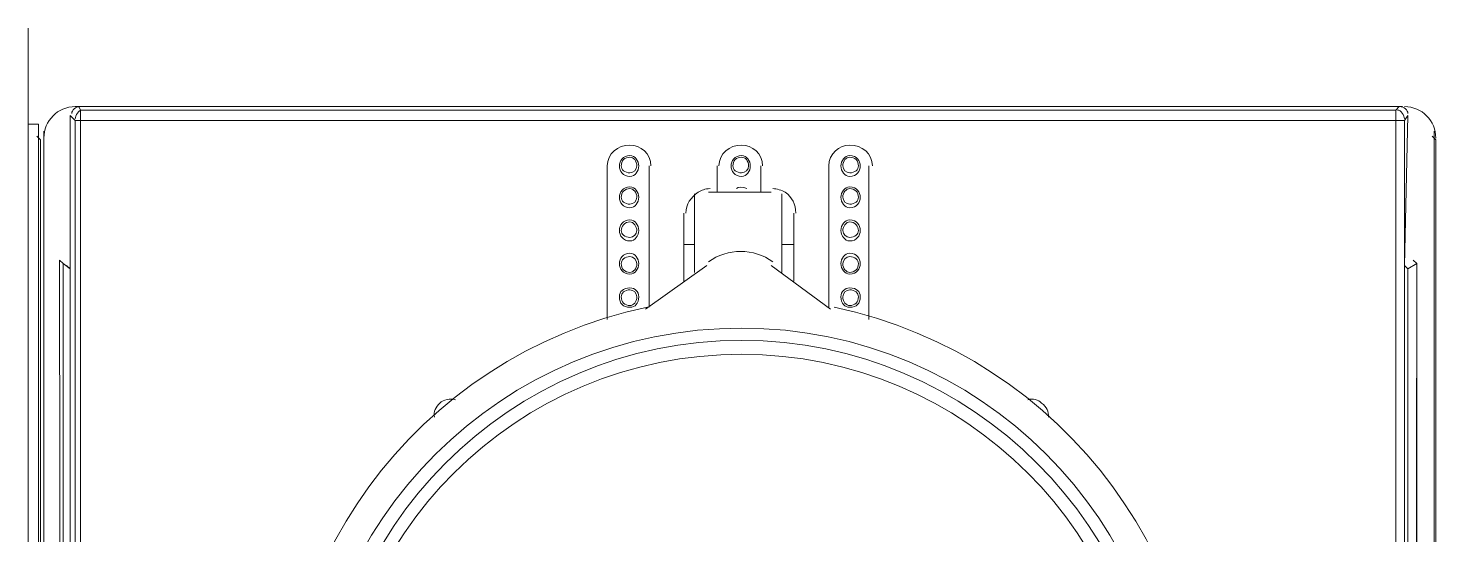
# Model space of a CAD drawing. Header units: metres. Extents: x 2999 to 3164, y 1641 to 1678.
# Drawn here: x 3002.922 to 3004.174, y 1654.758 to 1655.209 of the extents above; entities that cross this region are included whole.
import ezdxf

# ---------------------------------------------------------------- set-up
doc = ezdxf.new("R2010")
doc.units = ezdxf.units.M

msp = doc.modelspace()

# ---------------------------------------------------------------- linework, layer by layer
at = {"color": 7, "linetype": 'Continuous', "lineweight": 20, "true_color": 0x000007}
for points in [[(3002.922, 1655.2093), (3002.922, 1652.6781), (3002.922, 1652.6781)], [(3002.922, 1655.2093), (3002.922, 1652.6781), (3002.922, 1652.6781)], [(3004.1449, 1655.1395), (3002.9639, 1655.1395), (3002.9639, 1655.1395)], [(3002.967, 1655.1395), (3002.9686, 1655.1364), (3002.9686, 1655.1364)], [(3004.1418, 1655.1395), (3002.967, 1655.1395), (3002.967, 1655.1395)], [(3004.1387, 1655.1364), (3004.1418, 1655.1395), (3004.1418, 1655.1395)], [(3002.9639, 1653.2104), (3002.9639, 1655.127), (3002.9593, 1655.1317), (3002.9593, 1654.9951)], [(3002.9639, 1655.127), (3002.9686, 1655.127), (3002.9686, 1653.5006)], [(3002.9686, 1655.1364), (3004.1387, 1655.1364), (3004.1387, 1655.1364)], [(3004.1387, 1655.127), (3002.9686, 1655.127), (3002.9686, 1655.1364)], [(3004.1465, 1655.127), (3004.1387, 1655.127), (3004.1387, 1655.1364)], [(3004.1387, 1653.4059), (3004.1387, 1655.127), (3004.1387, 1655.127)], [(3004.1496, 1654.9951), (3004.1465, 1654.9982), (3004.1496, 1655.1317), (3004.1465, 1655.127), (3004.1465, 1653.4059)], [(3002.922, 1654.0407), (3002.9313, 1654.0438), (3002.9313, 1655.1239), (3002.922, 1655.1239)], [(3002.9329, 1655.11), (3002.9298, 1655.1131), (3002.9298, 1655.1131)], [(3002.936, 1655.1177), (3002.936, 1652.692), (3002.936, 1652.692)], [(3004.1744, 1655.11), (3004.1713, 1655.1131), (3004.1713, 1655.1131)], [(3004.1729, 1655.1177), (3004.1729, 1652.692), (3004.1729, 1652.692)], [(3002.9329, 1655.11), (3002.9329, 1652.6905), (3002.9329, 1652.6905)], [(3004.1744, 1655.11), (3004.1744, 1652.6905), (3004.1744, 1652.6905)], [(3003.4373, 1655.0867), (3003.4373, 1654.9501), (3003.4373, 1654.9501)], [(3003.4745, 1654.961), (3003.4745, 1655.0867), (3003.4745, 1655.0867)], [(3003.535, 1655.0867), (3003.535, 1655.0634), (3003.535, 1655.0634)], [(3003.5738, 1655.0634), (3003.5738, 1655.0867), (3003.5738, 1655.0867)], [(3003.6344, 1655.0867), (3003.6344, 1654.961), (3003.6344, 1654.961)], [(3003.6701, 1654.9501), (3003.6701, 1655.0867), (3003.6701, 1655.0867)], [(3003.5273, 1655.0634), (3003.5831, 1655.0634), (3003.5831, 1655.0634)], [(3003.5568, 1655.0634), (3003.5552, 1655.0634), (3003.5537, 1655.0634)], [(3003.5149, 1655.0619), (3003.5149, 1655.0169), (3003.5149, 1655.0169)], [(3003.5925, 1655.0619), (3003.5925, 1655.0169), (3003.5925, 1655.0169)], [(3003.5055, 1655.0448), (3003.5055, 1655.0169), (3003.5055, 1655.0169)], [(3003.6033, 1655.0448), (3003.6033, 1655.0169), (3003.6033, 1655.0169)], [(3003.5149, 1654.992), (3003.5149, 1655.0169), (3003.5055, 1655.0169), (3003.5055, 1654.9843)], [(3003.6033, 1654.9843), (3003.6033, 1655.0169), (3003.5925, 1655.0169), (3003.5925, 1654.992)], [(3002.9531, 1654.9998), (3002.9499, 1655.0029), (3002.9531, 1652.7541)], [(3002.9593, 1652.7541), (3002.9593, 1654.9951), (3002.9531, 1654.9998), (3002.9531, 1652.7541)], [(3004.1574, 1652.7541), (3004.1574, 1654.9998), (3004.1496, 1654.9951), (3004.1496, 1652.7541)], [(3004.1574, 1652.7541), (3004.1543, 1652.7572), (3004.1574, 1654.9998), (3004.1543, 1655.0029)], [(3002.9593, 1654.9951), (3002.9562, 1654.9982), (3002.9562, 1654.9982)], [(3003.4714, 1654.9594), (3003.5257, 1654.9982), (3003.5257, 1654.9982)], [(3003.5831, 1654.9982), (3003.6359, 1654.9594), (3003.6359, 1654.9594)]]:
    msp.add_lwpolyline(points, dxfattribs=at)
for points in [[(3002.9639, 1655.1395), (3002.9484, 1655.1395), (3002.936, 1655.127), (3002.936, 1655.1115)], [(3002.9639, 1655.1395), (3002.9484, 1655.1395), (3002.936, 1655.127), (3002.936, 1655.1115)], [(3002.9686, 1655.1395), (3002.9639, 1655.1395), (3002.9608, 1655.1364), (3002.9608, 1655.1333)], [(3004.1496, 1655.1333), (3004.1496, 1655.1364), (3004.1465, 1655.1395), (3004.1418, 1655.1395)], [(3004.1744, 1655.1115), (3004.1744, 1655.127), (3004.162, 1655.1395), (3004.1465, 1655.1395)], [(3004.1744, 1655.1115), (3004.1744, 1655.127), (3004.162, 1655.1395), (3004.1465, 1655.1395)], [(3002.9701, 1655.1364), (3002.967, 1655.1364), (3002.9639, 1655.1317), (3002.9639, 1655.1286)], [(3004.1465, 1655.1286), (3004.1465, 1655.1317), (3004.1434, 1655.1364), (3004.1403, 1655.1364)], [(3003.518, 1655.0634), (3003.5118, 1655.0588), (3003.5071, 1655.0526), (3003.5071, 1655.0448)], [(3003.5288, 1655.0665), (3003.5242, 1655.0665), (3003.5211, 1655.065), (3003.518, 1655.0634)], [(3003.5614, 1655.0665), (3003.5583, 1655.0681), (3003.5537, 1655.0681), (3003.5521, 1655.0665)], [(3003.5956, 1655.0634), (3003.5925, 1655.065), (3003.5878, 1655.0665), (3003.5847, 1655.0665)], [(3003.6049, 1655.0448), (3003.6049, 1655.0526), (3003.6018, 1655.0588), (3003.5956, 1655.0634)], [(3003.5847, 1655.0013), (3003.5676, 1655.0138), (3003.5443, 1655.0138), (3003.5273, 1655.0013)]]:
    msp.add_open_spline(points, degree=3, dxfattribs=at)
for points, knots in [([(3003.4761, 1655.0867), (3003.4761, 1655.0976), (3003.4667, 1655.1053), (3003.4574, 1655.1053), (3003.4574, 1655.1053), (3003.4466, 1655.1053), (3003.4373, 1655.0976), (3003.4373, 1655.0867)], [0, 0, 0, 0, 0.125, 0.125, 0.125, 0.125001, 1, 1, 1, 1]), ([(3003.5754, 1655.0867), (3003.5754, 1655.0976), (3003.5661, 1655.1053), (3003.5568, 1655.1053), (3003.5568, 1655.1053), (3003.5459, 1655.1053), (3003.5366, 1655.0976), (3003.5366, 1655.0867)], [0, 0, 0, 0, 0.125, 0.125, 0.125, 0.125001, 1, 1, 1, 1]), ([(3003.6732, 1655.0867), (3003.6732, 1655.0976), (3003.6638, 1655.1053), (3003.653, 1655.1053), (3003.653, 1655.1053), (3003.6437, 1655.1053), (3003.6344, 1655.0976), (3003.6344, 1655.0867)], [0, 0, 0, 0, 0.125, 0.125, 0.125, 0.125001, 1, 1, 1, 1]), ([(3003.4652, 1655.0867), (3003.4652, 1655.0913), (3003.4621, 1655.096), (3003.4574, 1655.096), (3003.4574, 1655.096), (3003.4512, 1655.096), (3003.4481, 1655.0913), (3003.4481, 1655.0867), (3003.4481, 1655.0867), (3003.4481, 1655.082), (3003.4512, 1655.0774), (3003.4574, 1655.0774), (3003.4574, 1655.0774), (3003.4621, 1655.0774), (3003.4652, 1655.082), (3003.4652, 1655.0867)], [0, 0, 0, 0, 0.0625, 0.0625, 0.0625, 0.062501, 0.125, 0.125, 0.125, 0.125001, 0.1875, 0.1875, 0.1875, 0.187501, 1, 1, 1, 1]), ([(3003.4636, 1655.0867), (3003.4636, 1655.0913), (3003.4605, 1655.0945), (3003.4574, 1655.0945), (3003.4574, 1655.0945), (3003.4528, 1655.0945), (3003.4497, 1655.0913), (3003.4497, 1655.0867), (3003.4497, 1655.0867), (3003.4497, 1655.0836), (3003.4528, 1655.0805), (3003.4574, 1655.0805), (3003.4574, 1655.0805), (3003.4605, 1655.0805), (3003.4636, 1655.0836), (3003.4636, 1655.0867)], [0, 0, 0, 0, 0.0625, 0.0625, 0.0625, 0.062501, 0.125, 0.125, 0.125, 0.125001, 0.1875, 0.1875, 0.1875, 0.187501, 1, 1, 1, 1]), ([(3003.5645, 1655.0867), (3003.5645, 1655.0913), (3003.5614, 1655.096), (3003.5568, 1655.096), (3003.5568, 1655.096), (3003.5506, 1655.096), (3003.5474, 1655.0913), (3003.5474, 1655.0867), (3003.5474, 1655.0867), (3003.5474, 1655.082), (3003.5506, 1655.0774), (3003.5568, 1655.0774), (3003.5568, 1655.0774), (3003.5614, 1655.0774), (3003.5645, 1655.082), (3003.5645, 1655.0867)], [0, 0, 0, 0, 0.0625, 0.0625, 0.0625, 0.062501, 0.125, 0.125, 0.125, 0.125001, 0.1875, 0.1875, 0.1875, 0.187501, 1, 1, 1, 1]), ([(3003.563, 1655.0867), (3003.563, 1655.0913), (3003.5599, 1655.0945), (3003.5568, 1655.0945), (3003.5568, 1655.0945), (3003.5521, 1655.0945), (3003.549, 1655.0913), (3003.549, 1655.0867), (3003.549, 1655.0867), (3003.549, 1655.0836), (3003.5521, 1655.0805), (3003.5568, 1655.0805), (3003.5568, 1655.0805), (3003.5599, 1655.0805), (3003.563, 1655.0836), (3003.563, 1655.0867)], [0, 0, 0, 0, 0.0625, 0.0625, 0.0625, 0.062501, 0.125, 0.125, 0.125, 0.125001, 0.1875, 0.1875, 0.1875, 0.187501, 1, 1, 1, 1]), ([(3003.6623, 1655.0867), (3003.6623, 1655.0913), (3003.6592, 1655.096), (3003.653, 1655.096), (3003.653, 1655.096), (3003.6483, 1655.096), (3003.6452, 1655.0913), (3003.6452, 1655.0867), (3003.6452, 1655.0867), (3003.6452, 1655.082), (3003.6483, 1655.0774), (3003.653, 1655.0774), (3003.653, 1655.0774), (3003.6592, 1655.0774), (3003.6623, 1655.082), (3003.6623, 1655.0867)], [0, 0, 0, 0, 0.0625, 0.0625, 0.0625, 0.062501, 0.125, 0.125, 0.125, 0.125001, 0.1875, 0.1875, 0.1875, 0.187501, 1, 1, 1, 1]), ([(3003.6607, 1655.0867), (3003.6607, 1655.0913), (3003.6576, 1655.0945), (3003.653, 1655.0945), (3003.653, 1655.0945), (3003.6499, 1655.0945), (3003.6468, 1655.0913), (3003.6468, 1655.0867), (3003.6468, 1655.0867), (3003.6468, 1655.0836), (3003.6499, 1655.0805), (3003.653, 1655.0805), (3003.653, 1655.0805), (3003.6576, 1655.0805), (3003.6607, 1655.0836), (3003.6607, 1655.0867)], [0, 0, 0, 0, 0.0625, 0.0625, 0.0625, 0.062501, 0.125, 0.125, 0.125, 0.125001, 0.1875, 0.1875, 0.1875, 0.187501, 1, 1, 1, 1]), ([(3003.4652, 1655.0588), (3003.4652, 1655.0634), (3003.4621, 1655.0681), (3003.4574, 1655.0681), (3003.4574, 1655.0681), (3003.4512, 1655.0681), (3003.4481, 1655.0634), (3003.4481, 1655.0588), (3003.4481, 1655.0588), (3003.4481, 1655.0541), (3003.4512, 1655.0494), (3003.4574, 1655.0494), (3003.4574, 1655.0494), (3003.4621, 1655.0494), (3003.4652, 1655.0541), (3003.4652, 1655.0588)], [0, 0, 0, 0, 0.0625, 0.0625, 0.0625, 0.062501, 0.125, 0.125, 0.125, 0.125001, 0.1875, 0.1875, 0.1875, 0.187501, 1, 1, 1, 1]), ([(3003.4636, 1655.0588), (3003.4636, 1655.0634), (3003.4605, 1655.0665), (3003.4574, 1655.0665), (3003.4574, 1655.0665), (3003.4528, 1655.0665), (3003.4497, 1655.0634), (3003.4497, 1655.0588), (3003.4497, 1655.0588), (3003.4497, 1655.0557), (3003.4528, 1655.0526), (3003.4574, 1655.0526), (3003.4574, 1655.0526), (3003.4605, 1655.0526), (3003.4636, 1655.0557), (3003.4636, 1655.0588)], [0, 0, 0, 0, 0.0625, 0.0625, 0.0625, 0.062501, 0.125, 0.125, 0.125, 0.125001, 0.1875, 0.1875, 0.1875, 0.187501, 1, 1, 1, 1]), ([(3003.6623, 1655.0588), (3003.6623, 1655.0634), (3003.6592, 1655.0681), (3003.653, 1655.0681), (3003.653, 1655.0681), (3003.6483, 1655.0681), (3003.6452, 1655.0634), (3003.6452, 1655.0588), (3003.6452, 1655.0588), (3003.6452, 1655.0541), (3003.6483, 1655.0494), (3003.653, 1655.0494), (3003.653, 1655.0494), (3003.6592, 1655.0494), (3003.6623, 1655.0541), (3003.6623, 1655.0588)], [0, 0, 0, 0, 0.0625, 0.0625, 0.0625, 0.062501, 0.125, 0.125, 0.125, 0.125001, 0.1875, 0.1875, 0.1875, 0.187501, 1, 1, 1, 1]), ([(3003.6607, 1655.0588), (3003.6607, 1655.0634), (3003.6576, 1655.0665), (3003.653, 1655.0665), (3003.653, 1655.0665), (3003.6499, 1655.0665), (3003.6468, 1655.0634), (3003.6468, 1655.0588), (3003.6468, 1655.0588), (3003.6468, 1655.0557), (3003.6499, 1655.0526), (3003.653, 1655.0526), (3003.653, 1655.0526), (3003.6576, 1655.0526), (3003.6607, 1655.0557), (3003.6607, 1655.0588)], [0, 0, 0, 0, 0.0625, 0.0625, 0.0625, 0.062501, 0.125, 0.125, 0.125, 0.125001, 0.1875, 0.1875, 0.1875, 0.187501, 1, 1, 1, 1]), ([(3003.4652, 1655.0293), (3003.4652, 1655.0339), (3003.4621, 1655.0386), (3003.4574, 1655.0386), (3003.4574, 1655.0386), (3003.4512, 1655.0386), (3003.4481, 1655.0339), (3003.4481, 1655.0293), (3003.4481, 1655.0293), (3003.4481, 1655.0246), (3003.4512, 1655.02), (3003.4574, 1655.02), (3003.4574, 1655.02), (3003.4621, 1655.02), (3003.4652, 1655.0246), (3003.4652, 1655.0293)], [0, 0, 0, 0, 0.0625, 0.0625, 0.0625, 0.062501, 0.125, 0.125, 0.125, 0.125001, 0.1875, 0.1875, 0.1875, 0.187501, 1, 1, 1, 1]), ([(3003.6623, 1655.0293), (3003.6623, 1655.0339), (3003.6592, 1655.0386), (3003.653, 1655.0386), (3003.653, 1655.0386), (3003.6483, 1655.0386), (3003.6452, 1655.0339), (3003.6452, 1655.0293), (3003.6452, 1655.0293), (3003.6452, 1655.0246), (3003.6483, 1655.02), (3003.653, 1655.02), (3003.653, 1655.02), (3003.6592, 1655.02), (3003.6623, 1655.0246), (3003.6623, 1655.0293)], [0, 0, 0, 0, 0.0625, 0.0625, 0.0625, 0.062501, 0.125, 0.125, 0.125, 0.125001, 0.1875, 0.1875, 0.1875, 0.187501, 1, 1, 1, 1]), ([(3003.4636, 1655.0293), (3003.4636, 1655.0324), (3003.4605, 1655.037), (3003.4574, 1655.037), (3003.4574, 1655.037), (3003.4528, 1655.037), (3003.4497, 1655.0324), (3003.4497, 1655.0293), (3003.4497, 1655.0293), (3003.4497, 1655.0262), (3003.4528, 1655.0231), (3003.4574, 1655.0231), (3003.4574, 1655.0231), (3003.4605, 1655.0231), (3003.4636, 1655.0262), (3003.4636, 1655.0293)], [0, 0, 0, 0, 0.0625, 0.0625, 0.0625, 0.062501, 0.125, 0.125, 0.125, 0.125001, 0.1875, 0.1875, 0.1875, 0.187501, 1, 1, 1, 1]), ([(3003.6607, 1655.0293), (3003.6607, 1655.0324), (3003.6576, 1655.037), (3003.653, 1655.037), (3003.653, 1655.037), (3003.6499, 1655.037), (3003.6468, 1655.0324), (3003.6468, 1655.0293), (3003.6468, 1655.0293), (3003.6468, 1655.0262), (3003.6499, 1655.0231), (3003.653, 1655.0231), (3003.653, 1655.0231), (3003.6576, 1655.0231), (3003.6607, 1655.0262), (3003.6607, 1655.0293)], [0, 0, 0, 0, 0.0625, 0.0625, 0.0625, 0.062501, 0.125, 0.125, 0.125, 0.125001, 0.1875, 0.1875, 0.1875, 0.187501, 1, 1, 1, 1]), ([(3003.4652, 1654.9998), (3003.4652, 1655.0044), (3003.4621, 1655.0091), (3003.4574, 1655.0091), (3003.4574, 1655.0091), (3003.4512, 1655.0091), (3003.4481, 1655.0044), (3003.4481, 1654.9998), (3003.4481, 1654.9998), (3003.4481, 1654.9951), (3003.4512, 1654.9905), (3003.4574, 1654.9905), (3003.4574, 1654.9905), (3003.4621, 1654.9905), (3003.4652, 1654.9951), (3003.4652, 1654.9998)], [0, 0, 0, 0, 0.0625, 0.0625, 0.0625, 0.062501, 0.125, 0.125, 0.125, 0.125001, 0.1875, 0.1875, 0.1875, 0.187501, 1, 1, 1, 1]), ([(3003.4636, 1654.9998), (3003.4636, 1655.0029), (3003.4605, 1655.006), (3003.4574, 1655.006), (3003.4574, 1655.006), (3003.4528, 1655.006), (3003.4497, 1655.0029), (3003.4497, 1654.9998), (3003.4497, 1654.9998), (3003.4497, 1654.9951), (3003.4528, 1654.992), (3003.4574, 1654.992), (3003.4574, 1654.992), (3003.4605, 1654.992), (3003.4636, 1654.9951), (3003.4636, 1654.9998)], [0, 0, 0, 0, 0.0625, 0.0625, 0.0625, 0.062501, 0.125, 0.125, 0.125, 0.125001, 0.1875, 0.1875, 0.1875, 0.187501, 1, 1, 1, 1]), ([(3003.6623, 1654.9998), (3003.6623, 1655.0044), (3003.6592, 1655.0091), (3003.653, 1655.0091), (3003.653, 1655.0091), (3003.6483, 1655.0091), (3003.6452, 1655.0044), (3003.6452, 1654.9998), (3003.6452, 1654.9998), (3003.6452, 1654.9951), (3003.6483, 1654.9905), (3003.653, 1654.9905), (3003.653, 1654.9905), (3003.6592, 1654.9905), (3003.6623, 1654.9951), (3003.6623, 1654.9998)], [0, 0, 0, 0, 0.0625, 0.0625, 0.0625, 0.062501, 0.125, 0.125, 0.125, 0.125001, 0.1875, 0.1875, 0.1875, 0.187501, 1, 1, 1, 1]), ([(3003.6607, 1654.9998), (3003.6607, 1655.0029), (3003.6576, 1655.006), (3003.653, 1655.006), (3003.653, 1655.006), (3003.6499, 1655.006), (3003.6468, 1655.0029), (3003.6468, 1654.9998), (3003.6468, 1654.9998), (3003.6468, 1654.9951), (3003.6499, 1654.992), (3003.653, 1654.992), (3003.653, 1654.992), (3003.6576, 1654.992), (3003.6607, 1654.9951), (3003.6607, 1654.9998)], [0, 0, 0, 0, 0.0625, 0.0625, 0.0625, 0.062501, 0.125, 0.125, 0.125, 0.125001, 0.1875, 0.1875, 0.1875, 0.187501, 1, 1, 1, 1]), ([(3003.4652, 1654.9703), (3003.4652, 1654.975), (3003.4621, 1654.9781), (3003.4574, 1654.9781), (3003.4574, 1654.9781), (3003.4512, 1654.9781), (3003.4481, 1654.975), (3003.4481, 1654.9703), (3003.4481, 1654.9703), (3003.4481, 1654.9641), (3003.4512, 1654.961), (3003.4574, 1654.961), (3003.4574, 1654.961), (3003.4621, 1654.961), (3003.4652, 1654.9641), (3003.4652, 1654.9703)], [0, 0, 0, 0, 0.0625, 0.0625, 0.0625, 0.062501, 0.125, 0.125, 0.125, 0.125001, 0.1875, 0.1875, 0.1875, 0.187501, 1, 1, 1, 1]), ([(3003.4636, 1654.9703), (3003.4636, 1654.9734), (3003.4605, 1654.9765), (3003.4574, 1654.9765), (3003.4574, 1654.9765), (3003.4528, 1654.9765), (3003.4497, 1654.9734), (3003.4497, 1654.9703), (3003.4497, 1654.9703), (3003.4497, 1654.9656), (3003.4528, 1654.9625), (3003.4574, 1654.9625), (3003.4574, 1654.9625), (3003.4605, 1654.9625), (3003.4636, 1654.9656), (3003.4636, 1654.9703)], [0, 0, 0, 0, 0.0625, 0.0625, 0.0625, 0.062501, 0.125, 0.125, 0.125, 0.125001, 0.1875, 0.1875, 0.1875, 0.187501, 1, 1, 1, 1]), ([(3003.6623, 1654.9703), (3003.6623, 1654.975), (3003.6592, 1654.9781), (3003.653, 1654.9781), (3003.653, 1654.9781), (3003.6483, 1654.9781), (3003.6452, 1654.975), (3003.6452, 1654.9703), (3003.6452, 1654.9703), (3003.6452, 1654.9641), (3003.6483, 1654.961), (3003.653, 1654.961), (3003.653, 1654.961), (3003.6592, 1654.961), (3003.6623, 1654.9641), (3003.6623, 1654.9703)], [0, 0, 0, 0, 0.0625, 0.0625, 0.0625, 0.062501, 0.125, 0.125, 0.125, 0.125001, 0.1875, 0.1875, 0.1875, 0.187501, 1, 1, 1, 1]), ([(3003.6607, 1654.9703), (3003.6607, 1654.9734), (3003.6576, 1654.9765), (3003.653, 1654.9765), (3003.653, 1654.9765), (3003.6499, 1654.9765), (3003.6468, 1654.9734), (3003.6468, 1654.9703), (3003.6468, 1654.9703), (3003.6468, 1654.9656), (3003.6499, 1654.9625), (3003.653, 1654.9625), (3003.653, 1654.9625), (3003.6576, 1654.9625), (3003.6607, 1654.9656), (3003.6607, 1654.9703)], [0, 0, 0, 0, 0.0625, 0.0625, 0.0625, 0.062501, 0.125, 0.125, 0.125, 0.125001, 0.1875, 0.1875, 0.1875, 0.187501, 1, 1, 1, 1]), ([(3003.473, 1654.961), (3003.2665, 1654.9175), (3003.1269, 1654.7266), (3003.1486, 1654.5171), (3003.1486, 1654.5171), (3003.1688, 1654.3076), (3003.3457, 1654.1478), (3003.5568, 1654.1478), (3003.5568, 1654.1478), (3003.7663, 1654.1478), (3003.9432, 1654.3076), (3003.9649, 1654.5171), (3003.9649, 1654.5171), (3003.9851, 1654.7266), (3003.8454, 1654.9175), (3003.639, 1654.961)], [0, 0, 0, 0, 0.0625, 0.0625, 0.0625, 0.062501, 0.125, 0.125, 0.125, 0.125001, 0.1875, 0.1875, 0.1875, 0.187501, 1, 1, 1, 1]), ([(3003.9401, 1654.559), (3003.9401, 1654.7716), (3003.7678, 1654.9424), (3003.5568, 1654.9424), (3003.5568, 1654.9424), (3003.3441, 1654.9424), (3003.1719, 1654.7716), (3003.1719, 1654.559), (3003.1719, 1654.559), (3003.1719, 1654.3464), (3003.3441, 1654.1741), (3003.5568, 1654.1741), (3003.5568, 1654.1741), (3003.7678, 1654.1741), (3003.9401, 1654.3464), (3003.9401, 1654.559)], [0, 0, 0, 0, 0.0625, 0.0625, 0.0625, 0.062501, 0.125, 0.125, 0.125, 0.125001, 0.1875, 0.1875, 0.1875, 0.187501, 1, 1, 1, 1]), ([(3003.9292, 1654.559), (3003.9292, 1654.7639), (3003.7616, 1654.9315), (3003.5568, 1654.9315), (3003.5568, 1654.9315), (3003.3504, 1654.9315), (3003.1843, 1654.7639), (3003.1843, 1654.559), (3003.1843, 1654.559), (3003.1843, 1654.3526), (3003.3504, 1654.1866), (3003.5568, 1654.1866), (3003.5568, 1654.1866), (3003.7616, 1654.1866), (3003.9292, 1654.3526), (3003.9292, 1654.559)], [0, 0, 0, 0, 0.0625, 0.0625, 0.0625, 0.062501, 0.125, 0.125, 0.125, 0.125001, 0.1875, 0.1875, 0.1875, 0.187501, 1, 1, 1, 1]), ([(3003.9168, 1654.559), (3003.9168, 1654.7577), (3003.7554, 1654.9191), (3003.5568, 1654.9191), (3003.5568, 1654.9191), (3003.3566, 1654.9191), (3003.1952, 1654.7577), (3003.1952, 1654.559), (3003.1952, 1654.559), (3003.1952, 1654.3588), (3003.3566, 1654.1974), (3003.5568, 1654.1974), (3003.5568, 1654.1974), (3003.7554, 1654.1974), (3003.9168, 1654.3588), (3003.9168, 1654.559)], [0, 0, 0, 0, 0.0625, 0.0625, 0.0625, 0.062501, 0.125, 0.125, 0.125, 0.125001, 0.1875, 0.1875, 0.1875, 0.187501, 1, 1, 1, 1]), ([(3003.3022, 1654.8787), (3003.2976, 1654.8803), (3003.2914, 1654.8787), (3003.2883, 1654.8756), (3003.2883, 1654.8756), (3003.2852, 1654.8725), (3003.2821, 1654.8679), (3003.2836, 1654.8632)], [0, 0, 0, 0, 0.125, 0.125, 0.125, 0.125001, 1, 1, 1, 1]), ([(3003.8299, 1654.8632), (3003.8299, 1654.8679), (3003.8284, 1654.8725), (3003.8237, 1654.8756), (3003.8237, 1654.8756), (3003.8206, 1654.8787), (3003.8159, 1654.8803), (3003.8113, 1654.8787)], [0, 0, 0, 0, 0.125, 0.125, 0.125, 0.125001, 1, 1, 1, 1])]:
    msp.add_open_spline(points, degree=3, knots=knots, dxfattribs=at)

doc.saveas('drawing.dxf')
